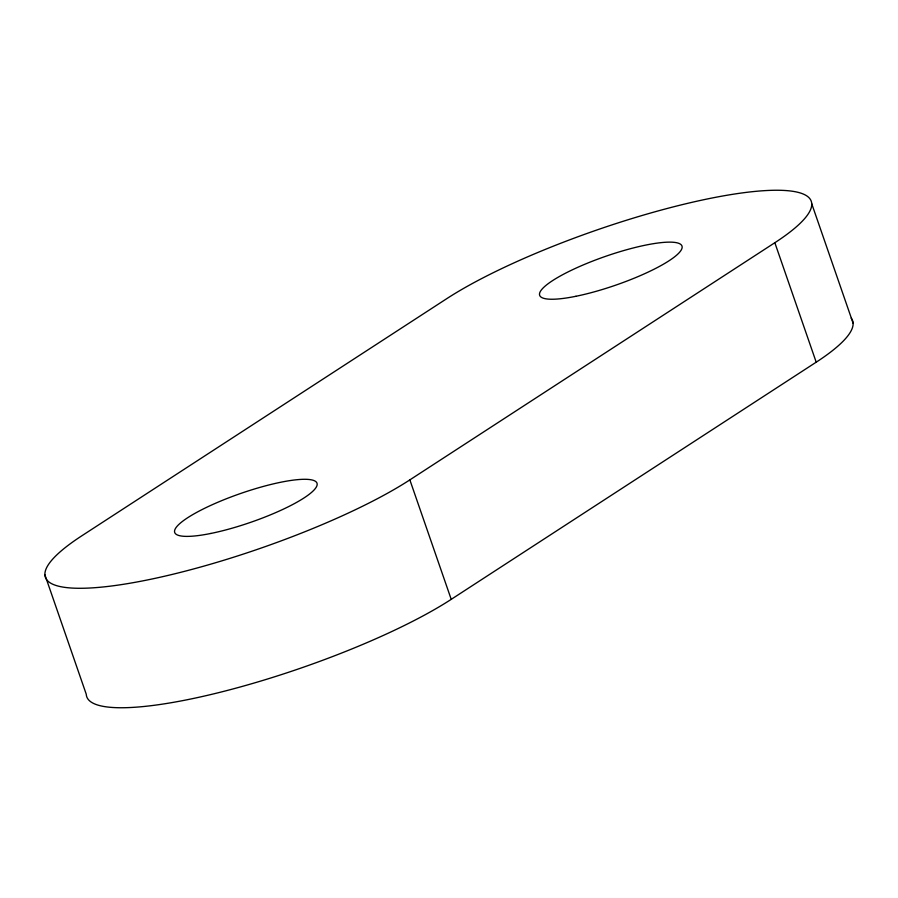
<?xml version="1.0" encoding="UTF-8"?>
<svg xmlns="http://www.w3.org/2000/svg" width="898" height="898" viewBox="0 0 898 898"><rect width="100%" height="100%" fill="white"/><g stroke="black" fill="none" stroke-linecap="round" stroke-linejoin="round"><path stroke-width="1.35" d="M409.858 479.88L774.839 242.718A212.13 43.014 -19.1 0 0 726.875 195.27A212.13 43.014 -19.1 0 0 446.777 298.652L81.797 535.814A212.13 43.014 -19.1 0 0 129.761 583.262A212.13 43.014 -19.1 0 0 409.858 479.88L451.223 599.348A212.13 43.014 -19.1 0 1 227.497 690.394A212.13 43.014 -19.1 0 1 86.264 694.266L44.9 574.81M451.223 599.348L816.203 362.186A212.13 43.014 -19.1 0 0 851.203 318.139M811.736 203.734L853.1 323.19M774.839 242.718L816.203 362.186M210.929 533.434A75.309 15.277 -19.1 0 0 317.162 484.078A75.309 15.277 -19.1 0 0 209.391 506.023A75.309 15.277 -19.1 0 0 210.929 533.434M575.91 296.284A75.309 15.277 -19.1 0 0 682.143 246.916A75.309 15.277 -19.1 0 0 574.361 268.872A75.309 15.277 -19.1 0 0 575.91 296.284"/></g></svg>
